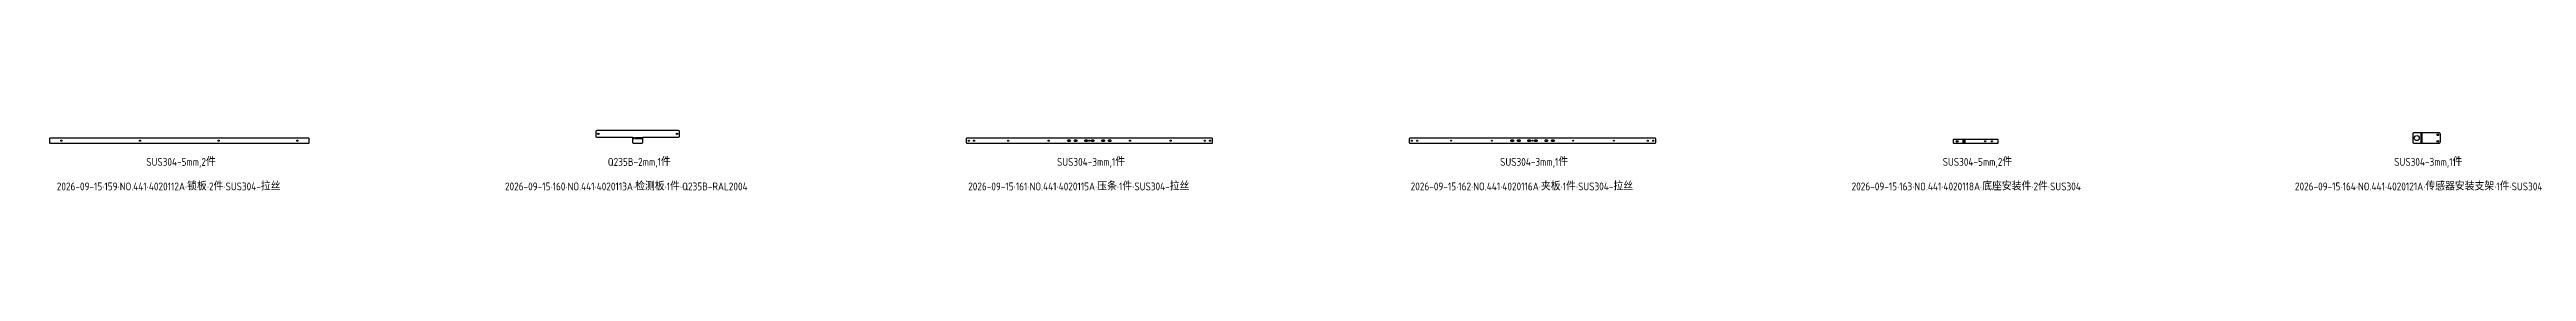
# Model space of a CAD drawing. Header units: inches. Extents: x -1146 to 175717, y 26430 to 31570.
# Drawn here: x 98899 to 108346, y 26431 to 26659 of the extents above; entities that cross this region are included whole.
import ezdxf

# ---------------------------------------------------------------- set-up
doc = ezdxf.new("R2010")
doc.units = ezdxf.units.IN
doc.header["$LTSCALE"] = 0.194989
doc.linetypes.add('CENTER', pattern=[50.8, 31.75, -6.35, 6.35, -6.35])
doc.layers.add('3', color=3, linetype='Continuous')
doc.layers.add('折弯线', color=1, linetype='CENTER')
doc.layers.add('可见 (ISO)', color=7, linetype='Continuous', lineweight=25)
doc.styles.add('BJ', font='gbenor.shx', dxfattribs={"height": 10, "bigfont": 'hztxt.shx'})
doc.styles.add('Z-English', font='gbenor.shx', dxfattribs={"height": 10, "bigfont": 'hztxt.shx'})

msp = doc.modelspace()

# ---------------------------------------------------------------- linework, layer by layer
at = {"ltscale": 0.5}
msp.add_lwpolyline([(98901.2, 26610.7), (99887.2, 26610.7, 0.414214), (99889.2, 26612.7), (99889.2, 26628.7, 0.414214), (99887.2, 26630.7), (98901.2, 26630.7, 0.414214), (98899.2, 26628.7), (98899.2, 26612.7, 0.414214)], format="xyb", close=True, dxfattribs=at)
at = {"color": 0, "ltscale": 0.5}
msp.add_lwpolyline([(105024.9, 26612.7), (105024.9, 26628.7), (105022.9, 26630.7), (104086.9, 26630.7), (104084.9, 26628.7), (104084.9, 26612.7), (104086.9, 26610.7), (105022.9, 26610.7)], close=True, dxfattribs=at)
for centre in [(104244.9, 26620.7), (104399.9, 26620.7), (104554.9, 26620.7), (104709.9, 26620.7), (104864.9, 26620.7)]:
    msp.add_circle(centre, 1.6, dxfattribs=at)
at = {"layer": '可见 (ISO)'}
for points in [[(101122, 26615.7, 0.414214), (101127, 26610.7), (101157, 26610.7, 0.414214), (101162, 26615.7), (101162, 26634.2), (101297, 26634.2, 0.414214), (101302, 26639.2), (101302, 26654.2, 0.414214), (101297, 26659.2), (100987, 26659.2, 0.414214), (100982, 26654.2), (100982, 26639.2, 0.414214), (100987, 26634.2), (101122, 26634.2)], [(108012.2, 26650.7), (107917.2, 26650.7, 0.414214), (107912.2, 26645.7), (107912.2, 26615.7, 0.414214), (107917.2, 26610.7), (108012.2, 26610.7, 0.414214), (108017.2, 26615.7), (108017.2, 26645.7, 0.414214)], [(102789.9, 26617.4), (102784.9, 26617.4, -1), (102784.9, 26623.9), (102789.9, 26623.9, -1)], [(102814.9, 26617.4), (102809.9, 26617.4, -1), (102809.9, 26623.9), (102814.9, 26623.9, -1)], [(102854.9, 26617.4), (102849.9, 26617.4, -1), (102849.9, 26623.9), (102854.9, 26623.9, -1)], [(102874.9, 26623.9), (102879.9, 26623.9, -1), (102879.9, 26617.4), (102874.9, 26617.4, -1)], [(102919.9, 26617.4), (102914.9, 26617.4, -1), (102914.9, 26623.9), (102919.9, 26623.9, -1)], [(102939.9, 26623.9), (102944.9, 26623.9, -1), (102944.9, 26617.4), (102939.9, 26617.4, -1)], [(104479.9, 26617.4), (104474.9, 26617.4, -1), (104474.9, 26623.9), (104479.9, 26623.9, -1)], [(104504.9, 26617.4), (104499.9, 26617.4, -1), (104499.9, 26623.9), (104504.9, 26623.9, -1)], [(104544.9, 26617.4), (104539.9, 26617.4, -1), (104539.9, 26623.9), (104544.9, 26623.9, -1)], [(104564.9, 26623.9), (104569.9, 26623.9, -1), (104569.9, 26617.4), (104564.9, 26617.4, -1)], [(104609.9, 26617.4), (104604.9, 26617.4, -1), (104604.9, 26623.9), (104609.9, 26623.9, -1)], [(104629.9, 26623.9), (104634.9, 26623.9, -1), (104634.9, 26617.4), (104629.9, 26617.4, -1)], [(106329, 26625.7), (106161.4, 26625.7, 0.414214), (106159.4, 26623.7), (106159.4, 26612.7, 0.414214), (106161.4, 26610.7), (106329, 26610.7, 0.414214), (106331, 26612.7), (106331, 26623.7, 0.414214)]]:
    msp.add_lwpolyline(points, format="xyb", close=True, dxfattribs=at)
at = {"layer": '可见 (ISO)', "color": 5, "linetype": 'CENTER'}
for points in [[(101122, 26632.7), (101162, 26632.7)], [(101122, 26629.2), (101162, 26629.2)]]:
    msp.add_lwpolyline(points, dxfattribs=at)
at = {"layer": '可见 (ISO)'}
msp.add_lwpolyline([(103332.9, 26630.7), (102396.9, 26630.7), (102394.9, 26628.7), (102394.9, 26612.7), (102396.9, 26610.7), (103332.9, 26610.7), (103334.9, 26612.7), (103334.9, 26628.7)], close=True, dxfattribs=at)
for centre, radius in [((100992, 26646.7), 2.75), ((101292, 26646.7), 2.75), ((107927.2, 26630.7), 9.5), ((108007.2, 26643.2), 3.25), ((98944.2, 26620.7), 2.07), ((99244.2, 26620.7), 2.07), ((99544.2, 26620.7), 2.07), ((99844.2, 26620.7), 2.07), ((102404.9, 26620.7), 2.25), ((102424.9, 26620.7), 2.25), ((102554.9, 26620.7), 2.25), ((102709.9, 26620.7), 2.25), ((102864.9, 26620.7), 2.25), ((103019.9, 26620.7), 2.25), ((103174.9, 26620.7), 2.25), ((103304.9, 26620.7), 2.25), ((103324.9, 26620.7), 2.25), ((104094.9, 26620.7), 2.25), ((104114.9, 26620.7), 2.25), ((104994.9, 26620.7), 2.25), ((105014.9, 26620.7), 2.25), ((106174.4, 26618.2), 3.25), ((106281, 26618.2), 2.07), ((106307, 26618.2), 2.07), ((108007.2, 26618.2), 3.25)]:
    msp.add_circle(centre, radius, dxfattribs=at)
at = {"layer": '折弯线', "color": 5, "linetype": 'CENTER'}
for points in [[(107942.2, 26650.7), (107942.2, 26610.7)], [(107947.2, 26610.7), (107947.2, 26650.7)], [(106196, 26625.7), (106196, 26610.7)], [(106204.4, 26610.7), (106204.4, 26625.7)]]:
    msp.add_lwpolyline(points, dxfattribs=at)
at = {"layer": '折弯线', "color": 1, "linetype": 'CENTER', "ltscale": 0.5}
for points in [[(107944.7, 26650.7), (107944.7, 26610.7)], [(106200.2, 26625.7), (106200.2, 26610.7)]]:
    msp.add_lwpolyline(points, dxfattribs=at)
at = {"layer": '折弯线', "color": 1, "linetype": 'CENTER'}
msp.add_lwpolyline([(101122, 26630.9), (101162, 26630.9)], dxfattribs=at)

# ---------------------------------------------------------------- texts
at = {"color": 3, "style": 'BJ'}
for s, p in [('SUS304-5mm,2件', (99268.2, 26524.4)), ('Q235B-2mm,1件', (101028.1, 26524.4)), ('SUS304-3mm,1件', (102741.4, 26524.4)), ('SUS304-5mm,2件', (106119.3, 26524.4)), ('SUS304-3mm,1件', (107841.3, 26524.4))]:
    msp.add_text(s, height=30, dxfattribs=at).set_placement(p)
at = {"color": 2, "style": 'BJ'}
for s, p in [('2026-09-15·159·NO.441·4020112A·锁板·2件·SUS304-拉丝', (98926.8, 26430.7)), ('2026-09-15·160·NO.441·4020113A·检测板·1件·Q235B-RAL2004', (100636, 26430.7)), ('2026-09-15·161·NO.441·4020115A·压条·1件·SUS304-拉丝', (102402.6, 26430.7)), ('2026-09-15·162·NO.441·4020116A·夹板·1件·SUS304-拉丝', (104090.1, 26430.7)), ('2026-09-15·163·NO.441·4020118A·底座安装件·2件·SUS304', (105771.8, 26430.7)), ('2026-09-15·164·NO.441·4020121A·传感器安装支架·1件·SUS304', (107462.5, 26430.7))]:
    msp.add_text(s, height=30, dxfattribs=at).set_placement(p)
at = {"layer": '3', "color": 3, "ltscale": 0.5, "style": 'Z-English'}
msp.add_text('SUS304-3mm,1件', height=30, dxfattribs=at).set_placement((104431.4, 26524.4))

doc.saveas('drawing.dxf')
